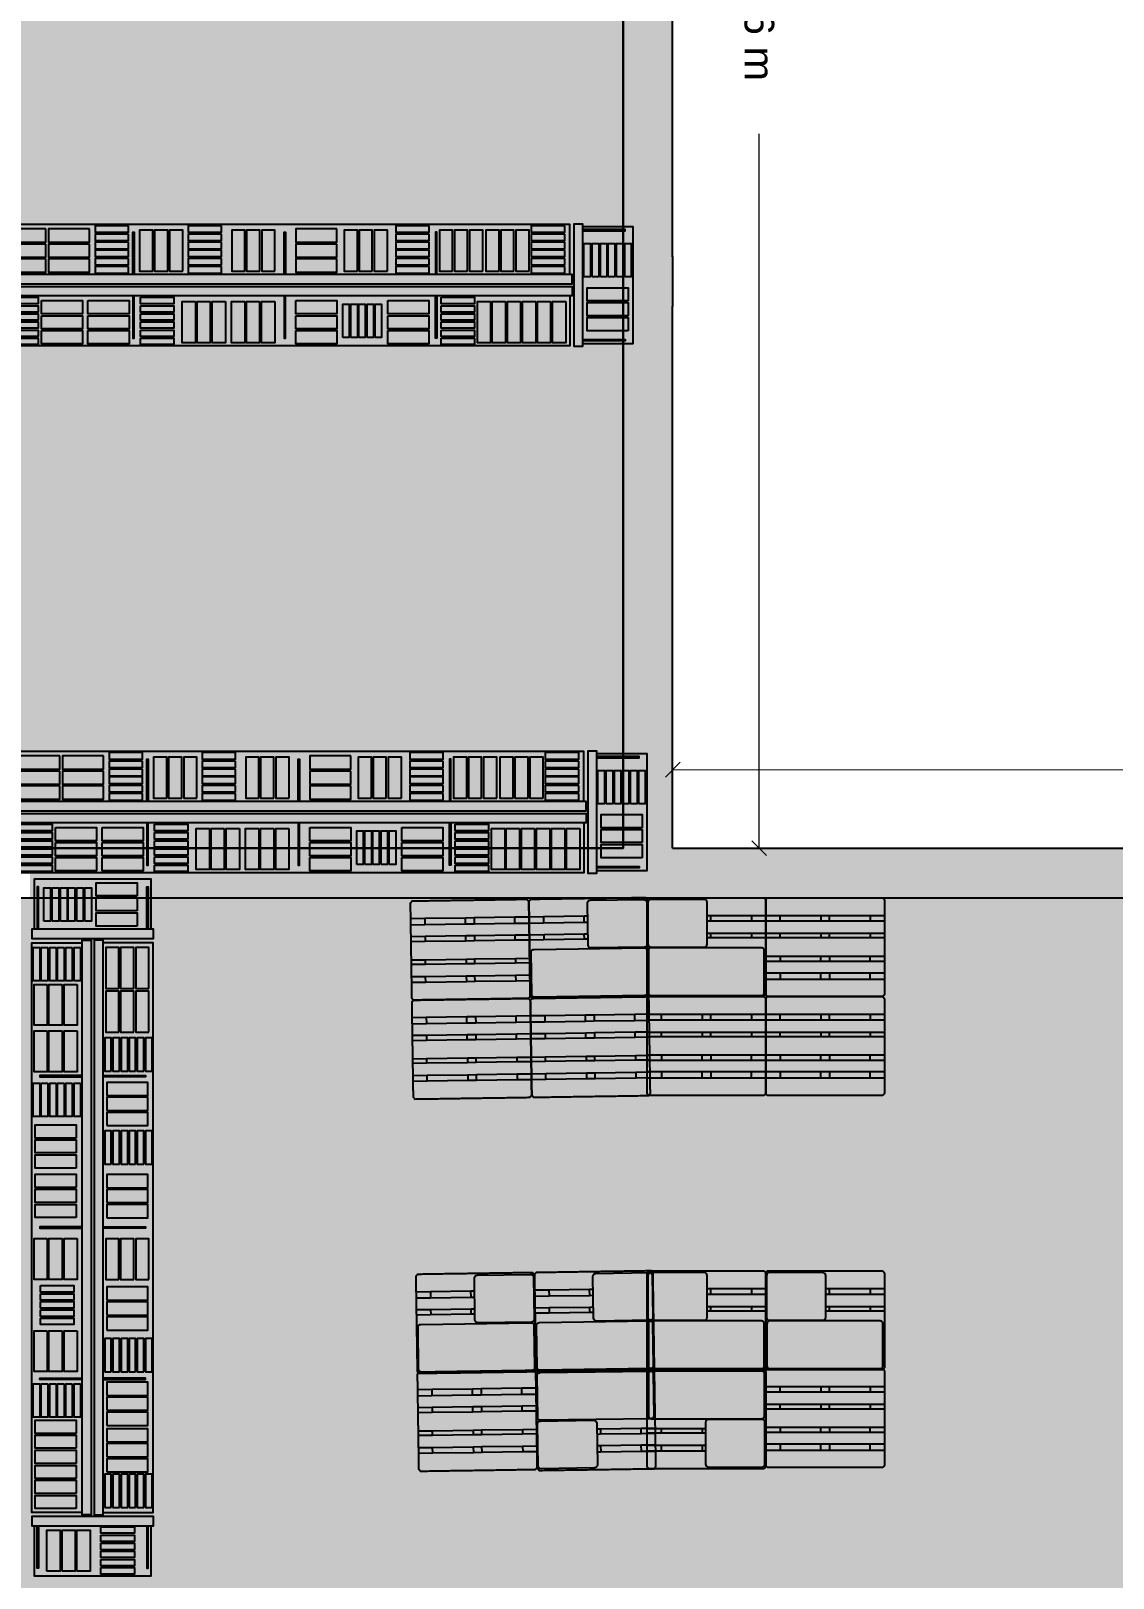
# Model space of a CAD drawing. Header units: metres. Extents: x -17 to 580, y -130 to 19.
# Drawn here: x 86.06 to 97.01, y -39.7 to -24.06 of the extents above; entities that cross this region are included whole.
import ezdxf

# ---------------------------------------------------------------- set-up
doc = ezdxf.new("R2010")
doc.units = ezdxf.units.M
for name, pattern in [('Column 50x50', [0]), ('Default Wall', [0]), ('Grey Dimension_ExtLine', [0.0025, 0, -0.0025]), ('Storage Zone 02', [0]), ('Style Black Lines_4', [0]), ('Style Border  Fill_1', [0]), ('Style Grey Lines_2', [0])]:
    doc.linetypes.add(name, pattern=pattern)
for name, color, linetype, true_color in [('Annotations', 7, 'Continuous', 0x7a8bf7), ('Furniture', 7, 'Continuous', 0x7a8bf7), ('Imported blocks', 7, 'Continuous', 0x7a8bf7), ('Walls', 7, 'Continuous', 0xc7c7c7), ('Zones', 7, 'Continuous', 0x7a8bf7)]:
    doc.layers.add(name, color=color, linetype=linetype, true_color=true_color)
doc.styles.add('Grey Dimension', font='', dxfattribs={"height": 0.3})
doc.styles.get('Grey Dimension').set_extended_font_data('arial')
doc.dimstyles.new('Grey Dimension', dxfattribs={"dimtxt": 0.3, "dimasz": 0.15, "dimexe": 0, "dimexo": 0, "dimgap": 0.25, "dimtad": 0, "dimtih": 1, "dimtoh": 1, "dimdec": 6, "dimrnd": 1e-06, "dimzin": 0, "dimdsep": 46, "dimtxsty": 'Grey Dimension', "dimblk": 'OBLIQUE', "dimcen": 0.09, "dimadec": 0, "dimazin": 0, "dimtfac": 1, "dimtdec": 4, "dimtix": 1, "dimtofl": 0, "dimtmove": 2, "dimatfit": 3, "dimfxl": 1, "dimtolj": 1, "dimtzin": 0, "dimlwd": 5, "dimlwe": 5, "dimarcsym": 0})

# ---------------------------------------------------------------- blocks, each defined once
blk = doc.blocks.new('Pallets with goods')
at = {"layer": 'Imported blocks', "transparency": 33554483}
h = blk.add_hatch(color=256, dxfattribs=at)
edge = h.paths.add_edge_path(flags=0)
edge.add_spline(control_points=[(0.07, 0.191), (0.07, 0.67), (0.07, 1.149)], knot_values=[0, 0, 0, 1, 1, 1], degree=2, periodic=0)
edge.add_spline(control_points=[(0.07, 1.149), (0.078, 1.16), (0.087, 1.17)], knot_values=[0, 0, 0, 1, 1, 1], degree=2, periodic=0)
edge.add_spline(control_points=[(0.087, 1.17), (0.67, 1.17), (1.253, 1.17)], knot_values=[0, 0, 0, 1, 1, 1], degree=2, periodic=0)
edge.add_spline(control_points=[(1.253, 1.17), (1.262, 1.16), (1.27, 1.149)], knot_values=[0, 0, 0, 1, 1, 1], degree=2, periodic=0)
edge.add_spline(control_points=[(1.27, 1.149), (1.27, 0.67), (1.27, 0.191)], knot_values=[0, 0, 0, 1, 1, 1], degree=2, periodic=0)
edge.add_spline(control_points=[(1.27, 0.191), (1.262, 0.18), (1.253, 0.17)], knot_values=[0, 0, 0, 1, 1, 1], degree=2, periodic=0)
edge.add_spline(control_points=[(1.253, 0.17), (0.67, 0.17), (0.087, 0.17)], knot_values=[0, 0, 0, 1, 1, 1], degree=2, periodic=0)
edge.add_spline(control_points=[(0.087, 0.17), (0.078, 0.18), (0.07, 0.191)], knot_values=[0, 0, 0, 1, 1, 1], degree=2, periodic=0)
for points in [[(0.714, 0.932), (0.714, 0.992), (1.125, 0.992), (1.125, 0.932), (0.714, 0.932)], [(0.714, 0.811), (1.125, 0.811), (1.125, 0.763), (0.714, 0.763), (0.714, 0.811)]]:
    blk.add_hatch(color=256, dxfattribs=at).paths.add_polyline_path(points, flags=0)
at = {"layer": 'Imported blocks', "linetype": 'Style Black Lines_4'}
for points in [[(0.108, 1.153, 0.414214), (0.078, 1.123)], [(0.678, 1.123, 0.414214), (0.648, 1.153)], [(0.078, 0.701, 0.414214), (0.108, 0.671)], [(0.648, 0.671, 0.414214), (0.678, 0.701)]]:
    blk.add_lwpolyline(points, format="xyb", dxfattribs=at)
for points in [[(0.078, 1.123), (0.078, 0.701)], [(0.648, 1.153), (0.108, 1.153)], [(0.678, 0.701), (0.678, 1.123)], [(0.07, 0.992), (0.078, 0.992)], [(0.678, 0.992), (0.714, 0.992)], [(1.125, 0.992), (1.27, 0.992)], [(0.078, 0.932), (0.07, 0.932)], [(0.07, 0.811), (0.078, 0.811)], [(0.714, 0.932), (0.678, 0.932)], [(0.678, 0.811), (0.714, 0.811)], [(1.27, 0.932), (1.125, 0.932)], [(1.125, 0.811), (1.27, 0.811)], [(0.078, 0.763), (0.07, 0.763)], [(0.083, 0.634), (0.083, 0.212)], [(0.108, 0.671), (0.648, 0.671)], [(1.225, 0.664), (0.113, 0.664)], [(0.714, 0.763), (0.678, 0.763)], [(1.27, 0.763), (1.125, 0.763)], [(1.255, 0.212), (1.255, 0.634)], [(0.083, 0.577), (0.07, 0.577)], [(0.07, 0.529), (0.083, 0.529)], [(1.27, 0.577), (1.255, 0.577)], [(1.255, 0.529), (1.27, 0.529)], [(0.083, 0.408), (0.07, 0.408)], [(0.07, 0.348), (0.083, 0.348)], [(1.27, 0.408), (1.255, 0.408)], [(1.255, 0.348), (1.27, 0.348)], [(0.113, 0.182), (1.225, 0.182)]]:
    blk.add_lwpolyline(points, dxfattribs=at)
at = {"layer": 'Imported blocks', "linetype": 'Style Border  Fill_1'}
for points in [[(0.714, 0.932), (0.714, 0.992), (1.125, 0.992), (1.125, 0.932), (0.714, 0.932)], [(0.714, 0.811), (1.125, 0.811), (1.125, 0.763), (0.714, 0.763), (0.714, 0.811)]]:
    blk.add_lwpolyline(points, close=True, dxfattribs=at)
at = {"layer": 'Imported blocks'}
for points in [[(0.07, 1.149), (0.078, 1.16), (0.087, 1.17)], [(0.07, 0.191), (0.07, 0.67), (0.07, 1.149)], [(0.087, 1.17), (0.67, 1.17), (1.253, 1.17)], [(1.253, 1.17), (1.262, 1.16), (1.27, 1.149)], [(1.27, 1.149), (1.27, 0.67), (1.27, 0.191)], [(0.113, 0.664), (0.083, 0.664), (0.083, 0.634)], [(1.255, 0.634), (1.255, 0.664), (1.225, 0.664)], [(0.087, 0.17), (0.078, 0.18), (0.07, 0.191)], [(0.083, 0.212), (0.083, 0.182), (0.113, 0.182)], [(1.253, 0.17), (0.67, 0.17), (0.087, 0.17)], [(1.225, 0.182), (1.255, 0.182), (1.255, 0.212)], [(1.27, 0.191), (1.262, 0.18), (1.253, 0.17)]]:
    blk.add_open_spline(points, degree=2, dxfattribs=at)
blk = doc.blocks.new('Retail shelving double L')
at = {"layer": 'Imported blocks', "transparency": 33554483}
for points in [[(0.627, 4.234), (0.12, 4.234), (0.12, 3.052), (0.627, 3.052), (0.627, 3.027), (0.72, 3.027), (0.72, 4.258), (0.627, 4.258), (0.627, 4.234)], [(0.76, 3.749), (0.76, 4.257), (6.522, 4.257), (6.522, 3.749), (6.547, 3.749), (6.547, 3.657), (0.736, 3.657), (0.736, 3.749), (0.76, 3.749)], [(6.658, 3.052), (7.165, 3.052), (7.165, 4.234), (6.658, 4.234), (6.658, 4.258), (6.565, 4.258), (6.565, 3.027), (6.658, 3.027), (6.658, 3.052)], [(0.76, 3.536), (0.76, 3.029), (6.522, 3.029), (6.522, 3.536), (6.547, 3.536), (6.547, 3.629), (0.736, 3.629), (0.736, 3.536), (0.76, 3.536)]]:
    blk.add_hatch(color=256, dxfattribs=at).paths.add_polyline_path(points, flags=0)
at = {"layer": 'Imported blocks', "linetype": 'Style Border  Fill_1'}
for points in [[(0.627, 4.234), (0.12, 4.234), (0.12, 3.052), (0.627, 3.052), (0.627, 3.027), (0.72, 3.027), (0.72, 4.258), (0.627, 4.258), (0.627, 4.234)], [(0.76, 3.749), (0.76, 4.257), (6.522, 4.257), (6.522, 3.749), (6.547, 3.749), (6.547, 3.657), (0.736, 3.657), (0.736, 3.749), (0.76, 3.749)], [(6.658, 3.052), (7.165, 3.052), (7.165, 4.234), (6.658, 4.234), (6.658, 4.258), (6.565, 4.258), (6.565, 3.027), (6.658, 3.027), (6.658, 3.052)], [(0.76, 3.536), (0.76, 3.029), (6.522, 3.029), (6.522, 3.536), (6.547, 3.536), (6.547, 3.629), (0.736, 3.629), (0.736, 3.536), (0.76, 3.536)]]:
    blk.add_lwpolyline(points, close=True, dxfattribs=at)
at = {"layer": 'Imported blocks', "linetype": 'Style Black Lines_4'}
for points in [[(0.627, 4.234), (0.627, 3.052)], [(6.658, 3.052), (6.658, 4.234)], [(0.627, 4.191), (0.199, 4.191), (0.199, 4.204), (0.627, 4.204)], [(2.105, 3.749), (2.105, 4.178), (2.118, 4.178), (2.118, 3.749)], [(3.648, 3.749), (3.648, 4.178), (3.635, 4.178), (3.635, 3.749)], [(5.178, 3.749), (5.178, 4.178), (5.165, 4.178), (5.165, 3.749)], [(6.658, 4.191), (7.086, 4.191), (7.086, 4.204), (6.658, 4.204)], [(0.76, 3.749), (6.522, 3.749)], [(0.76, 3.536), (6.522, 3.536)], [(2.105, 3.536), (2.105, 3.108), (2.118, 3.108), (2.118, 3.536)], [(3.648, 3.536), (3.648, 3.108), (3.635, 3.108), (3.635, 3.536)], [(5.178, 3.536), (5.178, 3.108), (5.165, 3.108), (5.165, 3.536)], [(0.627, 3.094), (0.199, 3.094), (0.199, 3.081), (0.627, 3.081)], [(6.658, 3.094), (7.086, 3.094), (7.086, 3.081), (6.658, 3.081)]]:
    blk.add_lwpolyline(points, dxfattribs=at)
at = {"layer": 'Imported blocks', "linetype": 'Style Grey Lines_2'}
for points in [[(2.061, 4.178), (1.724, 4.178), (1.724, 4.244), (2.061, 4.244), (2.061, 4.178)], [(2.599, 4.102), (2.185, 4.102), (2.185, 4.235), (2.599, 4.235), (2.599, 4.102)], [(3.531, 4.102), (3.117, 4.102), (3.117, 4.235), (3.531, 4.235), (3.531, 4.102)], [(5.101, 4.178), (4.764, 4.178), (4.764, 4.244), (5.101, 4.244), (5.101, 4.178)], [(5.632, 4.102), (5.217, 4.102), (5.217, 4.235), (5.632, 4.235), (5.632, 4.102)], [(6.101, 4.102), (5.687, 4.102), (5.687, 4.235), (6.101, 4.235), (6.101, 4.102)], [(6.472, 4.178), (6.135, 4.178), (6.135, 4.244), (6.472, 4.244), (6.472, 4.178)], [(0.168, 4.105), (0.583, 4.105), (0.583, 3.971), (0.168, 3.971), (0.168, 4.105)], [(0.8, 3.809), (0.8, 4.224), (0.933, 4.224), (0.933, 3.809), (0.8, 3.809)], [(0.953, 3.809), (0.953, 4.224), (1.087, 4.224), (1.087, 3.809), (0.953, 3.809)], [(1.103, 3.809), (1.103, 4.224), (1.237, 4.224), (1.237, 3.809), (1.103, 3.809)], [(1.257, 3.809), (1.257, 4.224), (1.39, 4.224), (1.39, 3.809), (1.257, 3.809)], [(1.41, 3.809), (1.41, 4.224), (1.544, 4.224), (1.544, 3.809), (1.41, 3.809)], [(1.56, 3.809), (1.56, 4.224), (1.694, 4.224), (1.694, 3.809), (1.56, 3.809)], [(2.061, 4.096), (1.724, 4.096), (1.724, 4.162), (2.061, 4.162), (2.061, 4.096)], [(2.061, 4.012), (1.724, 4.012), (1.724, 4.077), (2.061, 4.077), (2.061, 4.012)], [(2.599, 3.951), (2.185, 3.951), (2.185, 4.085), (2.599, 4.085), (2.599, 3.951)], [(2.727, 4.171), (2.727, 3.833), (2.662, 3.833), (2.662, 4.171), (2.727, 4.171)], [(2.81, 4.171), (2.81, 3.833), (2.744, 3.833), (2.744, 4.171), (2.81, 4.171)], [(2.894, 4.171), (2.894, 3.833), (2.828, 3.833), (2.828, 4.171), (2.894, 4.171)], [(2.973, 4.171), (2.973, 3.833), (2.908, 3.833), (2.908, 4.171), (2.973, 4.171)], [(3.056, 4.171), (3.056, 3.833), (2.99, 3.833), (2.99, 4.171), (3.056, 4.171)], [(3.531, 3.951), (3.117, 3.951), (3.117, 4.085), (3.531, 4.085), (3.531, 3.951)], [(3.742, 3.809), (3.742, 4.224), (3.876, 4.224), (3.876, 3.809), (3.742, 3.809)], [(3.896, 3.809), (3.896, 4.224), (4.029, 4.224), (4.029, 3.809), (3.896, 3.809)], [(4.046, 3.809), (4.046, 4.224), (4.18, 4.224), (4.18, 3.809), (4.046, 3.809)], [(4.242, 3.809), (4.242, 4.224), (4.376, 4.224), (4.376, 3.809), (4.242, 3.809)], [(4.396, 3.809), (4.396, 4.224), (4.529, 4.224), (4.529, 3.809), (4.396, 3.809)], [(4.546, 3.809), (4.546, 4.224), (4.679, 4.224), (4.679, 3.809), (4.546, 3.809)], [(5.101, 4.096), (4.764, 4.096), (4.764, 4.162), (5.101, 4.162), (5.101, 4.096)], [(5.101, 4.012), (4.764, 4.012), (4.764, 4.077), (5.101, 4.077), (5.101, 4.012)], [(5.632, 3.951), (5.217, 3.951), (5.217, 4.085), (5.632, 4.085), (5.632, 3.951)], [(6.101, 3.951), (5.687, 3.951), (5.687, 4.085), (6.101, 4.085), (6.101, 3.951)], [(6.472, 4.096), (6.135, 4.096), (6.135, 4.162), (6.472, 4.162), (6.472, 4.096)], [(6.472, 4.012), (6.135, 4.012), (6.135, 4.077), (6.472, 4.077), (6.472, 4.012)], [(6.739, 4.135), (7.077, 4.135), (7.077, 4.069), (6.739, 4.069), (6.739, 4.135)], [(0.168, 3.951), (0.583, 3.951), (0.583, 3.818), (0.168, 3.818), (0.168, 3.951)], [(2.061, 3.932), (1.724, 3.932), (1.724, 3.998), (2.061, 3.998), (2.061, 3.932)], [(2.061, 3.85), (1.724, 3.85), (1.724, 3.915), (2.061, 3.915), (2.061, 3.85)], [(2.599, 3.798), (2.185, 3.798), (2.185, 3.932), (2.599, 3.932), (2.599, 3.798)], [(3.531, 3.798), (3.117, 3.798), (3.117, 3.932), (3.531, 3.932), (3.531, 3.798)], [(5.101, 3.932), (4.764, 3.932), (4.764, 3.998), (5.101, 3.998), (5.101, 3.932)], [(5.101, 3.85), (4.764, 3.85), (4.764, 3.915), (5.101, 3.915), (5.101, 3.85)], [(5.632, 3.798), (5.217, 3.798), (5.217, 3.932), (5.632, 3.932), (5.632, 3.798)], [(6.101, 3.798), (5.687, 3.798), (5.687, 3.932), (6.101, 3.932), (6.101, 3.798)], [(6.472, 3.932), (6.135, 3.932), (6.135, 3.998), (6.472, 3.998), (6.472, 3.932)], [(6.472, 3.85), (6.135, 3.85), (6.135, 3.915), (6.472, 3.915), (6.472, 3.85)], [(6.739, 4.051), (7.077, 4.051), (7.077, 3.985), (6.739, 3.985), (6.739, 4.051)], [(6.739, 3.968), (7.077, 3.968), (7.077, 3.902), (6.739, 3.902), (6.739, 3.968)], [(0.168, 3.801), (0.583, 3.801), (0.583, 3.668), (0.168, 3.668), (0.168, 3.801)], [(2.061, 3.765), (1.724, 3.765), (1.724, 3.831), (2.061, 3.831), (2.061, 3.765)], [(5.101, 3.765), (4.764, 3.765), (4.764, 3.831), (5.101, 3.831), (5.101, 3.765)], [(6.472, 3.765), (6.135, 3.765), (6.135, 3.831), (6.472, 3.831), (6.472, 3.765)], [(6.739, 3.889), (7.077, 3.889), (7.077, 3.823), (6.739, 3.823), (6.739, 3.889)], [(6.739, 3.804), (7.077, 3.804), (7.077, 3.739), (6.739, 3.739), (6.739, 3.804)], [(6.691, 3.192), (6.691, 3.606), (6.825, 3.606), (6.825, 3.192), (6.691, 3.192)], [(6.739, 3.722), (7.077, 3.722), (7.077, 3.656), (6.739, 3.656), (6.739, 3.722)], [(6.845, 3.192), (6.845, 3.606), (6.978, 3.606), (6.978, 3.192), (6.845, 3.192)], [(6.995, 3.192), (6.995, 3.606), (7.128, 3.606), (7.128, 3.192), (6.995, 3.192)], [(0.204, 3.559), (0.204, 3.221), (0.138, 3.221), (0.138, 3.559), (0.204, 3.559)], [(0.286, 3.559), (0.286, 3.221), (0.22, 3.221), (0.22, 3.559), (0.286, 3.559)], [(0.37, 3.559), (0.37, 3.221), (0.305, 3.221), (0.305, 3.559), (0.37, 3.559)], [(0.45, 3.559), (0.45, 3.221), (0.384, 3.221), (0.384, 3.559), (0.45, 3.559)], [(0.532, 3.559), (0.532, 3.221), (0.466, 3.221), (0.466, 3.559), (0.532, 3.559)], [(0.617, 3.559), (0.617, 3.221), (0.551, 3.221), (0.551, 3.559), (0.617, 3.559)], [(0.811, 3.454), (1.149, 3.454), (1.149, 3.52), (0.811, 3.52), (0.811, 3.454)], [(1.171, 3.5), (1.171, 3.085), (1.304, 3.085), (1.304, 3.5), (1.171, 3.5)], [(1.324, 3.5), (1.324, 3.085), (1.458, 3.085), (1.458, 3.5), (1.324, 3.5)], [(1.474, 3.5), (1.474, 3.085), (1.608, 3.085), (1.608, 3.5), (1.474, 3.5)], [(1.64, 3.5), (1.64, 3.085), (1.774, 3.085), (1.774, 3.5), (1.64, 3.5)], [(1.794, 3.5), (1.794, 3.085), (1.927, 3.085), (1.927, 3.5), (1.794, 3.5)], [(1.944, 3.5), (1.944, 3.085), (2.078, 3.085), (2.078, 3.5), (1.944, 3.5)], [(2.182, 3.454), (2.52, 3.454), (2.52, 3.52), (2.182, 3.52), (2.182, 3.454)], [(2.604, 3.5), (2.604, 3.085), (2.738, 3.085), (2.738, 3.5), (2.604, 3.5)], [(2.757, 3.5), (2.757, 3.085), (2.891, 3.085), (2.891, 3.5), (2.757, 3.5)], [(2.908, 3.5), (2.908, 3.085), (3.041, 3.085), (3.041, 3.5), (2.908, 3.5)], [(3.115, 3.377), (3.529, 3.377), (3.529, 3.511), (3.115, 3.511), (3.115, 3.377)], [(3.741, 3.5), (3.741, 3.085), (3.875, 3.085), (3.875, 3.5), (3.741, 3.5)], [(3.895, 3.5), (3.895, 3.085), (4.028, 3.085), (4.028, 3.5), (3.895, 3.5)], [(4.045, 3.5), (4.045, 3.085), (4.178, 3.085), (4.178, 3.5), (4.045, 3.5)], [(4.282, 3.454), (4.62, 3.454), (4.62, 3.52), (4.282, 3.52), (4.282, 3.454)], [(4.673, 3.5), (4.673, 3.085), (4.806, 3.085), (4.806, 3.5), (4.673, 3.5)], [(4.826, 3.5), (4.826, 3.085), (4.96, 3.085), (4.96, 3.5), (4.826, 3.5)], [(4.976, 3.5), (4.976, 3.085), (5.11, 3.085), (5.11, 3.5), (4.976, 3.5)], [(5.222, 3.454), (5.56, 3.454), (5.56, 3.52), (5.222, 3.52), (5.222, 3.454)], [(5.618, 3.377), (6.032, 3.377), (6.032, 3.511), (5.618, 3.511), (5.618, 3.377)], [(6.058, 3.377), (6.472, 3.377), (6.472, 3.511), (6.058, 3.511), (6.058, 3.377)], [(0.811, 3.372), (1.149, 3.372), (1.149, 3.438), (0.811, 3.438), (0.811, 3.372)], [(0.811, 3.287), (1.149, 3.287), (1.149, 3.353), (0.811, 3.353), (0.811, 3.287)], [(2.182, 3.372), (2.52, 3.372), (2.52, 3.438), (2.182, 3.438), (2.182, 3.372)], [(2.182, 3.287), (2.52, 3.287), (2.52, 3.353), (2.182, 3.353), (2.182, 3.287)], [(3.115, 3.227), (3.529, 3.227), (3.529, 3.361), (3.115, 3.361), (3.115, 3.227)], [(4.282, 3.372), (4.62, 3.372), (4.62, 3.438), (4.282, 3.438), (4.282, 3.372)], [(4.282, 3.287), (4.62, 3.287), (4.62, 3.353), (4.282, 3.353), (4.282, 3.287)], [(5.222, 3.372), (5.56, 3.372), (5.56, 3.438), (5.222, 3.438), (5.222, 3.372)], [(5.222, 3.287), (5.56, 3.287), (5.56, 3.353), (5.222, 3.353), (5.222, 3.287)], [(5.618, 3.227), (6.032, 3.227), (6.032, 3.361), (5.618, 3.361), (5.618, 3.227)], [(6.058, 3.227), (6.472, 3.227), (6.472, 3.361), (6.058, 3.361), (6.058, 3.227)], [(0.811, 3.208), (1.149, 3.208), (1.149, 3.274), (0.811, 3.274), (0.811, 3.208)], [(0.811, 3.126), (1.149, 3.126), (1.149, 3.191), (0.811, 3.191), (0.811, 3.126)], [(2.182, 3.208), (2.52, 3.208), (2.52, 3.274), (2.182, 3.274), (2.182, 3.208)], [(2.182, 3.126), (2.52, 3.126), (2.52, 3.191), (2.182, 3.191), (2.182, 3.126)], [(3.115, 3.074), (3.529, 3.074), (3.529, 3.207), (3.115, 3.207), (3.115, 3.074)], [(4.282, 3.208), (4.62, 3.208), (4.62, 3.274), (4.282, 3.274), (4.282, 3.208)], [(4.282, 3.126), (4.62, 3.126), (4.62, 3.191), (4.282, 3.191), (4.282, 3.126)], [(5.222, 3.208), (5.56, 3.208), (5.56, 3.274), (5.222, 3.274), (5.222, 3.208)], [(5.222, 3.126), (5.56, 3.126), (5.56, 3.191), (5.222, 3.191), (5.222, 3.126)], [(5.618, 3.074), (6.032, 3.074), (6.032, 3.207), (5.618, 3.207), (5.618, 3.074)], [(6.058, 3.074), (6.472, 3.074), (6.472, 3.207), (6.058, 3.207), (6.058, 3.074)], [(0.811, 3.041), (1.149, 3.041), (1.149, 3.107), (0.811, 3.107), (0.811, 3.041)], [(2.182, 3.041), (2.52, 3.041), (2.52, 3.107), (2.182, 3.107), (2.182, 3.041)], [(4.282, 3.041), (4.62, 3.041), (4.62, 3.107), (4.282, 3.107), (4.282, 3.041)], [(5.222, 3.041), (5.56, 3.041), (5.56, 3.107), (5.222, 3.107), (5.222, 3.041)]]:
    blk.add_lwpolyline(points, close=True, dxfattribs=at)
blk = doc.blocks.new('Pallets')
at = {"layer": 'Imported blocks', "transparency": 33554483}
h = blk.add_hatch(color=256, dxfattribs=at)
edge = h.paths.add_edge_path(flags=0)
edge.add_spline(control_points=[(0.07, 0.191), (0.07, 0.67), (0.07, 1.149)], knot_values=[0, 0, 0, 1, 1, 1], degree=2, periodic=0)
edge.add_spline(control_points=[(0.07, 1.149), (0.078, 1.16), (0.087, 1.17)], knot_values=[0, 0, 0, 1, 1, 1], degree=2, periodic=0)
edge.add_spline(control_points=[(0.087, 1.17), (0.67, 1.17), (1.253, 1.17)], knot_values=[0, 0, 0, 1, 1, 1], degree=2, periodic=0)
edge.add_spline(control_points=[(1.253, 1.17), (1.262, 1.16), (1.27, 1.149)], knot_values=[0, 0, 0, 1, 1, 1], degree=2, periodic=0)
edge.add_spline(control_points=[(1.27, 1.149), (1.27, 0.67), (1.27, 0.191)], knot_values=[0, 0, 0, 1, 1, 1], degree=2, periodic=0)
edge.add_spline(control_points=[(1.27, 0.191), (1.262, 0.18), (1.253, 0.17)], knot_values=[0, 0, 0, 1, 1, 1], degree=2, periodic=0)
edge.add_spline(control_points=[(1.253, 0.17), (0.67, 0.17), (0.087, 0.17)], knot_values=[0, 0, 0, 1, 1, 1], degree=2, periodic=0)
edge.add_spline(control_points=[(0.087, 0.17), (0.078, 0.18), (0.07, 0.191)], knot_values=[0, 0, 0, 1, 1, 1], degree=2, periodic=0)
for points in [[(0.626, 0.932), (0.215, 0.932), (0.215, 0.992), (0.626, 0.992), (0.626, 0.932)], [(0.714, 0.932), (0.714, 0.992), (1.125, 0.992), (1.125, 0.932), (0.714, 0.932)], [(0.215, 0.763), (0.215, 0.811), (0.626, 0.811), (0.626, 0.763), (0.215, 0.763)], [(0.714, 0.811), (1.125, 0.811), (1.125, 0.763), (0.714, 0.763), (0.714, 0.811)], [(0.215, 0.529), (0.626, 0.529), (0.626, 0.577), (0.215, 0.577), (0.215, 0.529)], [(0.714, 0.529), (1.125, 0.529), (1.125, 0.577), (0.714, 0.577), (0.714, 0.529)], [(0.626, 0.408), (0.215, 0.408), (0.215, 0.348), (0.626, 0.348), (0.626, 0.408)], [(1.125, 0.408), (0.714, 0.408), (0.714, 0.348), (1.125, 0.348), (1.125, 0.408)]]:
    blk.add_hatch(color=256, dxfattribs=at).paths.add_polyline_path(points, flags=0)
at = {"layer": 'Imported blocks', "linetype": 'Style Black Lines_4'}
for points in [[(0.07, 0.992), (0.215, 0.992)], [(0.626, 0.992), (0.714, 0.992)], [(1.125, 0.992), (1.27, 0.992)], [(0.215, 0.932), (0.07, 0.932)], [(0.07, 0.811), (0.215, 0.811)], [(0.714, 0.932), (0.626, 0.932)], [(0.626, 0.811), (0.714, 0.811)], [(1.27, 0.932), (1.125, 0.932)], [(1.125, 0.811), (1.27, 0.811)], [(0.215, 0.763), (0.07, 0.763)], [(0.714, 0.763), (0.626, 0.763)], [(1.27, 0.763), (1.125, 0.763)], [(0.215, 0.577), (0.07, 0.577)], [(0.07, 0.529), (0.215, 0.529)], [(0.714, 0.577), (0.626, 0.577)], [(0.626, 0.529), (0.714, 0.529)], [(1.27, 0.577), (1.125, 0.577)], [(1.125, 0.529), (1.27, 0.529)], [(0.215, 0.408), (0.07, 0.408)], [(0.07, 0.348), (0.215, 0.348)], [(0.714, 0.408), (0.626, 0.408)], [(0.626, 0.348), (0.714, 0.348)], [(1.27, 0.408), (1.125, 0.408)], [(1.125, 0.348), (1.27, 0.348)]]:
    blk.add_lwpolyline(points, dxfattribs=at)
at = {"layer": 'Imported blocks', "linetype": 'Style Border  Fill_1'}
for points in [[(0.626, 0.932), (0.215, 0.932), (0.215, 0.992), (0.626, 0.992), (0.626, 0.932)], [(0.714, 0.932), (0.714, 0.992), (1.125, 0.992), (1.125, 0.932), (0.714, 0.932)], [(0.215, 0.763), (0.215, 0.811), (0.626, 0.811), (0.626, 0.763), (0.215, 0.763)], [(0.714, 0.811), (1.125, 0.811), (1.125, 0.763), (0.714, 0.763), (0.714, 0.811)], [(0.215, 0.529), (0.626, 0.529), (0.626, 0.577), (0.215, 0.577), (0.215, 0.529)], [(0.714, 0.529), (1.125, 0.529), (1.125, 0.577), (0.714, 0.577), (0.714, 0.529)], [(0.626, 0.408), (0.215, 0.408), (0.215, 0.348), (0.626, 0.348), (0.626, 0.408)], [(1.125, 0.408), (0.714, 0.408), (0.714, 0.348), (1.125, 0.348), (1.125, 0.408)]]:
    blk.add_lwpolyline(points, close=True, dxfattribs=at)
at = {"layer": 'Imported blocks'}
for points in [[(0.07, 1.149), (0.078, 1.16), (0.087, 1.17)], [(0.07, 0.191), (0.07, 0.67), (0.07, 1.149)], [(0.087, 1.17), (0.67, 1.17), (1.253, 1.17)], [(1.253, 1.17), (1.262, 1.16), (1.27, 1.149)], [(1.27, 1.149), (1.27, 0.67), (1.27, 0.191)], [(0.087, 0.17), (0.078, 0.18), (0.07, 0.191)], [(1.253, 0.17), (0.67, 0.17), (0.087, 0.17)], [(1.27, 0.191), (1.262, 0.18), (1.253, 0.17)]]:
    blk.add_open_spline(points, degree=2, dxfattribs=at)
blk = doc.blocks.new('_Oblique')
at = {"color": 0, "linetype": 'ByBlock', "lineweight": -2}
blk.add_line((-0.5, -0.5), (0.5, 0.5), dxfattribs=at)
blk = doc.blocks.new('*D196')
at = {"layer": 'Annotations', "color": 0, "linetype": 'Grey Dimension_ExtLine', "lineweight": 5}
for p, q in [((92.555, -14.361), (93.429, -14.361)), ((92.555, -32.323), (93.429, -32.323))]:
    blk.add_line(p, q, dxfattribs=at)
at = {"layer": 'Annotations', "color": 0, "lineweight": 5}
for p, q in [((93.429, -14.361), (93.429, -21.585)), ((93.429, -32.323), (93.429, -25.099))]:
    blk.add_line(p, q, dxfattribs=at)
at = {"layer": 'Defpoints', "color": 0}
for p in [(92.555, -14.361), (92.555, -32.323), (93.429, -32.323)]:
    blk.add_point(p, dxfattribs=at)
at = {"layer": 'Annotations', "color": 0, "lineweight": 5, "xscale": 0.15, "yscale": 0.15, "zscale": 0.15}
for p, rotation in [((93.429, -14.361), 89.99999999999997), ((93.429, -32.323), 269.9999999999999)]:
    blk.add_blockref('_Oblique', p, dxfattribs=dict(at, rotation=rotation))
at = {"layer": 'Annotations', "color": 0, "insert": (93.429, -23.342), "char_height": 0.3, "attachment_point": 5, "rotation": 270, "style": 'Grey Dimension'}
blk.add_mtext('\\A1;17.962426 m', dxfattribs=at)
blk = doc.blocks.new('*D225')
at = {"layer": 'Annotations', "color": 0, "linetype": 'Grey Dimension_ExtLine', "lineweight": 5}
for p, q in [((92.555, -32.323), (92.555, -31.528)), ((107.457, -32.324), (107.457, -31.529))]:
    blk.add_line(p, q, dxfattribs=at)
at = {"layer": 'Annotations', "color": 0, "lineweight": 5}
for p, q in [((92.555, -31.528), (98.249, -31.529)), ((107.457, -31.529), (101.763, -31.529))]:
    blk.add_line(p, q, dxfattribs=at)
at = {"layer": 'Defpoints', "color": 0}
for p in [(107.457, -31.529), (92.555, -32.323), (107.457, -32.324)]:
    blk.add_point(p, dxfattribs=at)
at = {"layer": 'Annotations', "color": 0, "lineweight": 5, "xscale": 0.15, "yscale": 0.15, "zscale": 0.15}
for p, rotation in [((92.555, -31.528), 179.9983293235628), ((107.457, -31.529), 359.9983293235629)]:
    blk.add_blockref('_Oblique', p, dxfattribs=dict(at, rotation=rotation))
at = {"layer": 'Annotations', "color": 0, "insert": (100.006, -31.529), "char_height": 0.3, "attachment_point": 5, "rotation": 359.9983, "style": 'Grey Dimension'}
blk.add_mtext('\\A1;14.901887 m', dxfattribs=at)

msp = doc.modelspace()

# ---------------------------------------------------------------- hatches: boundary and pattern name
at = {"layer": 'Walls', "transparency": 33554483}
for points in [[(92.0530025, -32.8236521), (92.0530025, -32.3236521), (92.0530025, -14.8595581), (92.0530025, -14.3595581), (92.5530025, -14.3595581), (92.5530025, -14.3607913), (92.0567743, -14.3607913), (92.0567743, -14.8607913), (92.5530025, -14.8607913), (92.5530025, -20.3513979), (92.0567743, -20.3513979), (92.0567743, -20.8513979), (92.5530025, -20.8513979), (92.5530025, -26.3420044), (92.0567743, -26.3420044), (92.0567743, -26.8420044), (92.5530025, -26.8420044), (92.5530025, -32.3236521), (92.0567743, -32.3232176), (92.0567743, -32.8232176), (92.0530025, -32.8236521)], [(92.0567743, -26.8420044), (92.0567743, -26.3420044), (92.5530025, -26.3420044), (92.5551815, -26.3420044), (92.5551815, -26.8420044), (92.5530025, -26.8420044), (92.0567743, -26.8420044)], [(92.0567743, -32.8232176), (92.0567743, -32.3232176), (92.5530025, -32.3236521), (92.5551815, -32.3232176), (92.5551815, -32.8232176), (92.0567743, -32.8232176)]]:
    msp.add_hatch(color=256, dxfattribs=at).paths.add_polyline_path(points, flags=0)
h = msp.add_hatch(color=256, dxfattribs=at)
h.paths.add_polyline_path([(72.9041373, -32.8236521), (72.9041373, -32.7992579), (73.1659614, -32.7992579), (73.1659614, -32.3236521), (79.0567743, -32.3232176), (79.0567743, -32.332611), (79.0554885, -32.332611), (79.0554885, -32.8236521), (72.9041373, -32.8236521)], flags=0)
h.paths.add_polyline_path([(79.5551815, -32.8232176), (79.5551815, -32.3232176), (85.5078279, -32.3236513), (85.5078279, -32.8236513), (79.5551815, -32.8232176)], flags=0)
h.paths.add_polyline_path([(86.0551815, -32.8232176), (86.0551815, -32.3232176), (92.0530025, -32.3236521), (92.0530025, -32.8236521), (86.0551815, -32.8232176)], flags=0)
h.paths.add_polyline_path([(92.5551815, -32.8232176), (92.5551815, -32.3232176), (99.2645777, -32.3236523), (99.2645777, -32.8236523), (92.5551815, -32.8232176)], flags=0)
h.paths.add_polyline_path([(99.7629848, -32.8236523), (99.7629848, -32.3236523), (107.1887431, -32.3236521), (107.1887431, -32.5113332), (107.1887431, -32.8236521), (106.8915489, -32.8236521), (103.3121503, -32.8236521), (103.1621503, -32.8236521), (99.7629848, -32.8236523)], flags=0)
at = {"layer": 'Zones', "transparency": 33554483}
for points in [[(73.1659614, -32.2992579), (72.6675542, -32.2992579), (72.6675542, -32.5736359), (66.5534062, -32.5732176), (66.5534062, -26.8706156), (66.5551815, -26.8706156), (66.5551815, -26.3706156), (66.5534062, -26.3706156), (66.5534062, -25.0989781), (66.3034062, -25.0989781), (66.3034062, -21.8965509), (66.5534062, -21.8965509), (66.5534062, -20.8636397), (66.5551815, -20.8636397), (66.5551815, -20.3636397), (66.5534062, -20.3636397), (66.5534062, -19.3650136), (66.3034062, -19.3650136), (66.3034062, -16.1625864), (66.5534062, -16.1625864), (66.5534062, -14.861818), (66.5551815, -14.861818), (66.5551815, -14.8595581), (72.5567743, -14.8595581), (72.5567743, -14.8607913), (73.0551815, -14.8607913), (73.0551815, -14.8595581), (79.0567743, -14.8595581), (79.0567743, -14.8607913), (79.5551815, -14.8607913), (79.5551815, -14.8595581), (85.5567743, -14.8595581), (85.5567743, -14.8607913), (86.0551815, -14.8607913), (86.0551815, -14.8595581), (92.0530025, -14.8595581), (92.0530025, -32.3236521), (73.1659614, -32.3236521), (73.1659614, -32.2992579)], [(79.0554885, -32.8236521), (79.0554885, -32.832611), (79.5538957, -32.832611), (79.5538957, -32.8236521), (99.4387779, -32.8236523), (99.4387779, -36.687078), (99.5137779, -36.687078), (99.5137779, -37.6869945), (99.4387779, -37.6869945), (99.4387779, -38.7092532), (99.5137779, -38.7092532), (99.5137779, -39.7091697), (99.4387779, -39.7091697), (99.4387779, -41.0223454), (99.5137779, -41.0223454), (99.5137779, -42.0222619), (99.4387779, -42.0222619), (99.4387779, -47.1368103), (100.5683151, -47.1368103), (100.5683151, -47.0618103), (102.1682934, -47.0618103), (102.1682934, -47.1368103), (105.1246091, -47.1368103), (105.0399472, -47.8226166), (105.2880638, -47.8532462), (105.0920367, -49.4411706), (104.8439202, -49.4105409), (104.164533, -54.9139407), (102.4943581, -54.9139407), (102.4943581, -55.1639407), (100.584146, -55.1639407), (100.584146, -54.9139407), (99.0495688, -54.9139407), (99.0495688, -52.330623), (97.6432475, -52.330623), (97.6432475, -52.580623), (93.4458824, -52.580623), (93.4458824, -52.330623), (91.1312676, -52.330623), (91.1312676, -52.580623), (86.9339025, -52.580623), (86.9339025, -52.330623), (84.6503006, -52.330623), (84.6503006, -52.580623), (80.4529354, -52.580623), (80.4529354, -52.330623), (78.1847839, -52.330623), (78.1847839, -52.580623), (73.9874188, -52.580623), (73.9874188, -52.330623), (66.5534728, -52.330623), (66.5534062, -50.5732081), (66.3034062, -50.5732176), (66.3034062, -44.8232176), (66.5538957, -44.8232176), (66.5538957, -44.3232176), (66.5534062, -32.5732176), (72.6675542, -32.5736359), (72.6675542, -32.7992579), (72.9041373, -32.7992579), (72.9041373, -32.8236521), (79.0554885, -32.8236521)]]:
    msp.add_hatch(color=256, dxfattribs=at).paths.add_polyline_path(points, flags=0)

# ---------------------------------------------------------------- linework, layer by layer
at = {"layer": 'Walls', "linetype": 'Default Wall'}
for points in [[(92.0530025, -32.3236521), (92.0530025, -14.8595581)], [(92.5530025, -26.3420044), (92.5530025, -20.8513979)], [(92.5530025, -32.3236521), (92.5530025, -26.8420044)], [(86.0551815, -32.3232176), (92.0530025, -32.3236521)], [(92.5551815, -32.3232176), (99.2645777, -32.3236523)], [(86.0551815, -32.8232176), (92.0530025, -32.8236521)], [(92.0530025, -32.8236521), (92.0567743, -32.8232176)], [(92.5551815, -32.8232176), (99.2645777, -32.8236523)]]:
    msp.add_lwpolyline(points, dxfattribs=at)
at = {"layer": 'Walls', "linetype": 'Column 50x50'}
for points in [[(92.5530025, -26.8420044), (92.5551815, -26.8420044), (92.5551815, -26.3420044), (92.5530025, -26.3420044)], [(92.5530025, -32.3236521), (92.5551815, -32.3232176)], [(92.0567743, -32.8232176), (92.5551815, -32.8232176)]]:
    msp.add_lwpolyline(points, dxfattribs=at)
at = {"layer": 'Zones', "linetype": 'Storage Zone 02'}
for points in [[(92.0530025, -14.8595581), (92.0530025, -32.3236521), (73.1659614, -32.3236521), (73.1659614, -32.2992579), (73.1659614, -32.2992579), (72.6675542, -32.2992579), (72.6675542, -32.5736359), (66.5534062, -32.5732176), (66.5534062, -26.8706156), (66.5551815, -26.8706156), (66.5551815, -26.3706156), (66.5534062, -26.3706156), (66.5534062, -25.0989781), (66.3034062, -25.0989781), (66.3034062, -21.8965509)], [(66.3034062, -50.5732176), (66.3034062, -44.8232176), (66.5538957, -44.8232176), (66.5538957, -44.3232176), (66.5534062, -32.5732176), (72.6675542, -32.5736359), (72.6675542, -32.7992579), (72.9041373, -32.7992579), (72.9041373, -32.8236521), (79.0554885, -32.8236521), (79.0554885, -32.8236521), (79.0554885, -32.832611), (79.5538957, -32.832611), (79.5538957, -32.8236521), (99.4387779, -32.8236523)]]:
    msp.add_lwpolyline(points, dxfattribs=at)

# ---------------------------------------------------------------- block references
at = {"layer": 'Furniture'}
for name, p, rotation in [('Retail shelving double L', (92.273, -22.9869261), 180), ('Retail shelving double L', (92.4150561, -28.3155975), 180), ('Retail shelving double L', (90.3308257, -39.8004852), 90), ('Pallets with goods', (93.5650547, -37.4273217), 180)]:
    msp.add_blockref(name, p, dxfattribs=dict(at, rotation=rotation))
at = {"layer": 'Furniture', "xscale": -1}
for name, p, rotation in [('Pallets', (91.1867365, -34.0103537), 0.8550169785943984), ('Pallets with goods', (92.3866038, -33.9924469), 0.8550169785943984), ('Pallets', (91.2016588, -35.0102424), 0.8550169785943984), ('Pallets', (92.4015261, -34.9923367), 0.8550169785943984), ('Pallets with goods', (92.4429152, -37.7656942), 0.8550169785943984), ('Pallets with goods', (91.2430488, -37.7836029), 0.8550169785943984), ('Pallets', (91.2578119, -38.7728208), 0.8550169785943984), ('Pallets with goods', (91.0979908, -37.4457298), 180.8550169785944)]:
    msp.add_blockref(name, p, dxfattribs=dict(at, rotation=rotation))
at = {"layer": 'Furniture'}
for name, p in [('Pallets with goods', (92.2250542, -33.9936523)), ('Pallets', (93.4250551, -33.9936523)), ('Pallets', (92.2250542, -34.9936534)), ('Pallets', (93.4250551, -34.9936523)), ('Pallets with goods', (92.2250547, -37.7673197)), ('Pallets with goods', (93.4250547, -37.7673217)), ('Pallets', (93.4250547, -38.7566498))]:
    msp.add_blockref(name, p, dxfattribs=at)

# ---------------------------------------------------------------- dimensions: what is measured, and where the dimension line sits
at = {"layer": 'Annotations'}
for p1, p2, distance, picture, middle, turn in [((92.5551815, -14.3607913), (92.5551815, -32.3232176), 0.8734718, '*D196', (93.4286533, -23.3420044), -90), ((92.5551815, -32.3232176), (107.4570687, -32.3236521), 0.7947678, '*D225', (100.0061483, -31.5286671), -0.00167068)]:
    dim = msp.add_aligned_dim(p1=p1, p2=p2, distance=distance, dimstyle='Grey Dimension', override={"dimpost": ' m'}, dxfattribs=at)
    dim.commit()
    dim.dimension.update_dxf_attribs({"geometry": picture, "text_midpoint": middle, "text_rotation": turn})

doc.saveas('drawing.dxf')
